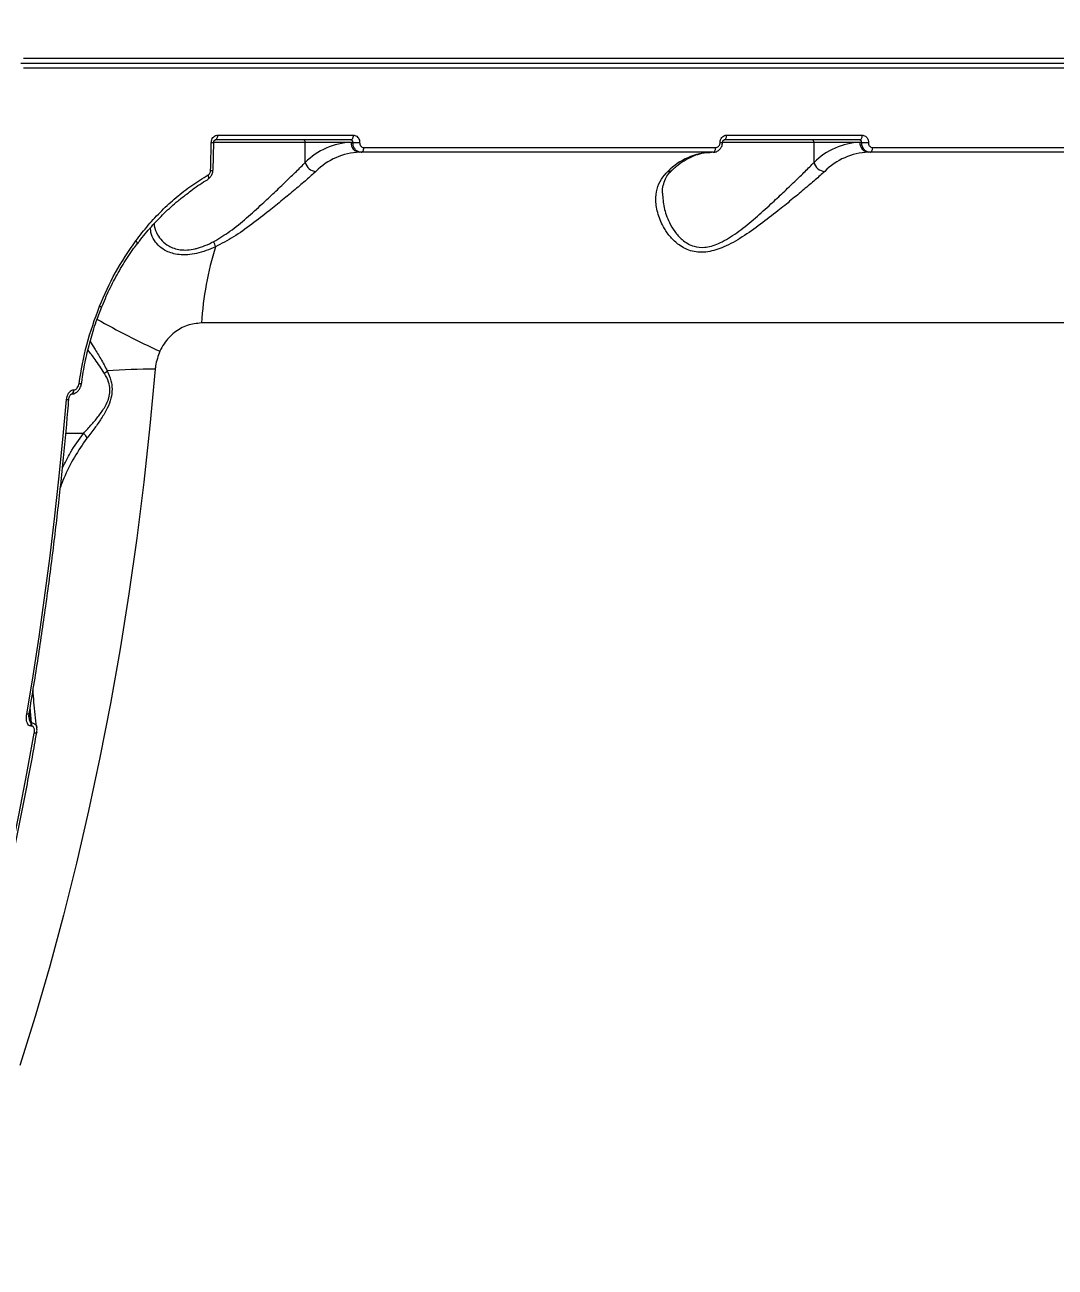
# Model space of a CAD drawing. Header units: millimetres. Extents: x -7735 to 7893, y -6545 to 6034.
# Drawn here: x 3517.7 to 3726, y 22.8 to 273.9 of the extents above; entities that cross this region are included whole.
import ezdxf

# ---------------------------------------------------------------- set-up
doc = ezdxf.new("R2010")
doc.units = ezdxf.units.MM
for name, color, linetype in [('DIKOM_ОБЪЕКТ', 7, 'Continuous'), ('DIKOM_РАЗМЕР_ЗОНА', 7, 'Continuous'), ('DIKOM_РАЗМЕР_ОБЪЕКТА', 7, 'Continuous')]:
    doc.layers.add(name, color=color, linetype=linetype)
doc.styles.add('style1', font='arial.ttf', dxfattribs={"width": 0.8})
doc.dimstyles.new('1-50', dxfattribs={"dimtxt": 300, "dimasz": 200, "dimexe": 100, "dimexo": 0, "dimgap": 100, "dimtad": 1, "dimtxsty": 'style1', "dimcen": 200, "dimclrd": 7, "dimclre": 7, "dimclrt": 7, "dimadec": 1, "dimazin": 2, "dimtfac": 1, "dimtmove": 0, "dimatfit": 2, "dimfxl": 0, "dimlwd": 25, "dimlwe": 18, "dimarcsym": 0})

# ---------------------------------------------------------------- blocks, each defined once
blk = doc.blocks.new('*D0')
at = {"layer": 'Defpoints', "color": 0, "transparency": 16777216}
for p in [(5893.22, 882.1), (-4595.74, 266.13), (5893.22, -5840.17)]:
    blk.add_point(p, dxfattribs=at)
at = {"layer": 'DIKOM_РАЗМЕР_ОБЪЕКТА', "color": 7, "lineweight": 18, "transparency": 16777216}
for p, q in [((5893.22, 882.1), (5893.22, -5940.17)), ((-4595.74, 266.13), (-4595.74, -5940.17))]:
    blk.add_line(p, q, dxfattribs=at)
at = {"layer": 'DIKOM_РАЗМЕР_ОБЪЕКТА', "color": 7, "lineweight": 25, "transparency": 16777216}
blk.add_line((-4395.74, -5840.17), (5693.22, -5840.17), dxfattribs=at)
at = {"layer": 'DIKOM_РАЗМЕР_ОБЪЕКТА', "color": 7, "transparency": 16777216}
for points in [[(-4395.74, -5806.84), (-4395.74, -5873.51), (-4595.74, -5840.17)], [(5693.22, -5806.84), (5693.22, -5873.51), (5893.22, -5840.17)]]:
    blk.add_solid(points, dxfattribs=at)
at = {"layer": 'DIKOM_РАЗМЕР_ОБЪЕКТА', "color": 7, "transparency": 16777216, "insert": (648.74, -5587), "char_height": 300, "attachment_point": 5, "style": 'style1'}
blk.add_mtext('10450', dxfattribs=at)
blk = doc.blocks.new('*D3')
at = {"layer": 'Defpoints', "color": 0, "transparency": 16777216}
for p in [(-6112.56, 266.13), (7893.22, 266.13), (7893.22, -6445.11)]:
    blk.add_point(p, dxfattribs=at)
at = {"layer": 'DIKOM_РАЗМЕР_ЗОНА', "color": 7, "lineweight": 18, "transparency": 16777216}
for p, q in [((-6112.56, 266.13), (-6112.56, -6545.11)), ((7893.22, 266.13), (7893.22, -6545.11))]:
    blk.add_line(p, q, dxfattribs=at)
at = {"layer": 'DIKOM_РАЗМЕР_ЗОНА', "color": 7, "lineweight": 25, "transparency": 16777216}
blk.add_line((-5912.56, -6445.11), (7693.22, -6445.11), dxfattribs=at)
at = {"layer": 'DIKOM_РАЗМЕР_ЗОНА', "color": 7, "transparency": 16777216}
for points in [[(-5912.56, -6411.77), (-5912.56, -6478.44), (-6112.56, -6445.11)], [(7693.22, -6411.77), (7693.22, -6478.44), (7893.22, -6445.11)]]:
    blk.add_solid(points, dxfattribs=at)
at = {"layer": 'DIKOM_РАЗМЕР_ЗОНА', "color": 7, "transparency": 16777216, "insert": (890.33, -6191.83), "char_height": 300, "attachment_point": 5, "style": 'style1'}
blk.add_mtext('13950', dxfattribs=at)

msp = doc.modelspace()

# ---------------------------------------------------------------- linework, layer by layer
at = {"layer": 'DIKOM_ОБЪЕКТ', "color": 7, "linetype": 'Continuous', "lineweight": 15}
for p, q in [((3517.446, 267.128), (3932.315, 267.128)), ((3516.931, 266.125), (3931.8, 266.125)), ((3932.315, 265.123), (3517.446, 265.123)), ((3556.746, 251.591), (3584.176, 251.591)), ((3659.606, 251.591), (3687.036, 251.591)), ((3555.788, 244.486), (3555.918, 250.106)), ((3574.433, 250.125), (3555.875, 250.125)), ((3583.661, 250.625), (3556.232, 250.625)), ((3574.433, 246.075), (3574.433, 250.125)), ((3583.701, 250.125), (3574.433, 250.125)), ((3584.062, 250.125), (3583.701, 250.125)), ((3586.27, 249.085), (3657.415, 249.085)), ((3677.293, 250.125), (3658.735, 250.125)), ((3686.521, 250.625), (3659.092, 250.625)), ((3677.293, 246.075), (3677.293, 250.125)), ((3686.562, 250.125), (3677.293, 250.125)), ((3686.922, 250.125), (3686.562, 250.125)), ((3689.13, 249.085), (3760.275, 249.085)), ((3585.756, 248.125), (3585.416, 248.125)), ((3656.9, 248.125), (3585.756, 248.125)), ((3688.616, 248.125), (3688.276, 248.125)), ((3759.761, 248.125), (3688.616, 248.125)), ((3853.446, 213.623), (3553.438, 213.623)), ((3529.202, 201.439), (3529.202, 201.434)), ((3527.128, 199.263), (3527.181, 199.263)), ((3527.615, 200.106), (3527.689, 200.106)), ((3529.619, 191.313), (3526.022, 191.313)), ((3519.107, 132.783), (3518.824, 135.889)), ((3518.647, 134.826), (3519.002, 132.783)), ((3519.002, 132.783), (3519.107, 132.783)), ((3519.107, 132.145), (3519.002, 132.145))]:
    msp.add_line(p, q, dxfattribs=at)
at = {"layer": 'DIKOM_ОБЪЕКТ', "color": 7, "linetype": 'Continuous', "lineweight": 15, "flags": 128}
for points in [[(3556.232, 250.625), (3556.33, 250.644), (3556.425, 250.698), (3556.512, 250.787), (3556.59, 250.906), (3556.654, 251.052), (3556.702, 251.219), (3556.734, 251.401), (3556.746, 251.591)], [(3583.661, 250.625), (3583.759, 250.644), (3583.854, 250.698), (3583.942, 250.787), (3584.019, 250.906), (3584.083, 251.052), (3584.132, 251.219), (3584.163, 251.401), (3584.176, 251.591)], [(3659.092, 250.625), (3659.19, 250.644), (3659.285, 250.698), (3659.372, 250.787), (3659.45, 250.906), (3659.514, 251.052), (3659.562, 251.219), (3659.594, 251.401), (3659.606, 251.591)], [(3686.521, 250.625), (3686.619, 250.644), (3686.714, 250.698), (3686.802, 250.787), (3686.879, 250.906), (3686.943, 251.052), (3686.992, 251.219), (3687.023, 251.401), (3687.036, 251.591)], [(3555.302, 244.461), (3555.321, 245.164), (3555.338, 245.867), (3555.356, 246.57), (3555.372, 247.273), (3555.388, 247.977), (3555.404, 248.68), (3555.418, 249.384), (3555.433, 250.087)], [(3585.756, 248.125), (3585.854, 248.144), (3585.948, 248.198), (3586.035, 248.285), (3586.112, 248.404), (3586.176, 248.549), (3586.225, 248.715), (3586.257, 248.896), (3586.27, 249.085)], [(3656.9, 248.125), (3656.998, 248.144), (3657.093, 248.198), (3657.18, 248.285), (3657.257, 248.404), (3657.321, 248.549), (3657.37, 248.715), (3657.402, 248.896), (3657.415, 249.085)], [(3688.616, 248.125), (3688.714, 248.144), (3688.808, 248.198), (3688.895, 248.285), (3688.972, 248.404), (3689.036, 248.549), (3689.085, 248.715), (3689.117, 248.896), (3689.13, 249.085)], [(3554.791, 242.753), (3554.838, 242.788), (3554.888, 242.864), (3554.917, 242.967), (3554.923, 243.094), (3554.906, 243.239), (3554.868, 243.399), (3554.808, 243.567)], [(3540.462, 229.712), (3540.481, 229.754), (3540.475, 229.82), (3540.439, 229.904), (3540.376, 230.002), (3540.287, 230.111), (3540.176, 230.228)], [(3544.095, 204.278), (3543.033, 192.81), (3541.791, 181.41), (3540.372, 170.09), (3538.774, 158.858), (3537.002, 147.727), (3535.055, 136.705), (3532.936, 125.804), (3530.647, 115.034), (3528.189, 104.404), (3525.566, 93.925), (3522.78, 83.605), (3519.832, 73.456), (3516.727, 63.486)], [(3527.106, 199.263), (3527.244, 199.3), (3527.378, 199.414), (3527.49, 199.597), (3527.571, 199.834), (3527.615, 200.106)], [(3527.182, 199.263), (3527.319, 199.3), (3527.453, 199.414), (3527.565, 199.597), (3527.646, 199.834), (3527.689, 200.106)], [(3518.123, 134.511), (3519.407, 142.322), (3520.612, 150.18), (3521.738, 158.082), (3522.785, 166.026), (3523.751, 174.007), (3524.637, 182.024), (3525.442, 190.072), (3526.166, 198.15)], [(3518.62, 134.657), (3518.618, 134.651), (3518.586, 134.603), (3518.517, 134.564), (3518.414, 134.535), (3518.28, 134.517), (3518.123, 134.511)], [(3505.492, 67.492), (3507.552, 75.131), (3509.53, 82.85), (3511.427, 90.646), (3513.241, 98.517), (3514.971, 106.458), (3516.617, 114.466), (3518.178, 122.538), (3519.654, 130.671)], [(3520.151, 130.821), (3520.145, 130.802), (3520.107, 130.757), (3520.035, 130.72), (3519.933, 130.693), (3519.805, 130.676), (3519.654, 130.671)]]:
    msp.add_lwpolyline(points, dxfattribs=at)
at = {"layer": 'DIKOM_ОБЪЕКТ', "color": 7, "linetype": 'Continuous', "lineweight": 15}
for centre, radius, start, end in [((3555.582, 252.53), 2.448, 266.49295, 277.87603), ((3573.966, 250.159), 0.468, 355.89936, 85.28636), ((3584.2, 236.356), 13.779, 92.07305, 135.13931), ((3585.571, 249.993), 1.874, 175.94601, 265.26249), ((3585.384, 272.981), 22.894, 266.68843, 270.12293), ((3658.442, 252.548), 2.465, 266.52197, 277.82591), ((3676.826, 250.158), 0.469, 355.95851, 85.2587), ((3687.06, 236.356), 13.778, 92.07172, 135.14063), ((3688.43, 249.993), 1.874, 175.93555, 265.26507), ((3688.244, 272.996), 22.909, 266.68954, 270.12238), ((3585.89, 235.012), 13.122, 92.07173, 135.14042), ((3657.035, 235.012), 13.122, 92.07242, 135.13972), ((3688.75, 235.012), 13.122, 92.07242, 135.13972), ((3555.452, 246.28), 1.825, 265.30174, 280.59859), ((3576.74, 246.638), 2.375, 193.71532, 266.34058), ((3647.77, 245.581), 1.313, 268.43498, 311.70629), ((3679.601, 246.638), 2.375, 193.7157, 266.33396), ((3620.809, 209.162), 67.519, 162.88507, 176.21141), ((3550.166, 227.567), 6.287, 13.47088, 23.52933), ((3532.603, 216.175), 0.853, 41.28257, 74.59413), ((3618.586, 368.413), 176.541, 240.74116, 245.38168), ((3532.283, 205.721), 2.768, 304.5463, 320.34887), ((3543.537, 75.806), 128.473, 89.75134, 94.07225), ((3528.927, 202.291), 0.901, 256.75214, 287.8288), ((3526.312, 198.809), 0.674, 257.53994, 300.54213), ((3517.136, 132.464), 1.893, 350.28945, 9.71055), ((3517.241, 132.464), 1.893, 350.28945, 9.71055)]:
    msp.add_arc(centre, radius, start, end, dxfattribs=at)
for points, knots in [([(3555.433, 250.087), (3555.441, 250.198), (3555.462, 250.478), (3555.625, 250.9), (3555.922, 251.282), (3556.312, 251.541), (3556.602, 251.574), (3556.746, 251.591)], [0, 0, 0, 0, 0.1418383, 0.3567444, 0.5713376, 0.7856818, 1, 1, 1, 1]), ([(3584.176, 251.591), (3584.27, 251.583), (3584.509, 251.565), (3584.867, 251.385), (3585.187, 251.045), (3585.401, 250.594), (3585.422, 250.256), (3585.433, 250.087)], [0, 0, 0, 0, 0.1406132, 0.3551151, 0.5698891, 0.7849065, 1, 1, 1, 1]), ([(3658.293, 250.087), (3658.301, 250.198), (3658.322, 250.478), (3658.484, 250.901), (3658.782, 251.282), (3659.172, 251.541), (3659.462, 251.574), (3659.606, 251.591)], [0, 0, 0, 0, 0.1418553, 0.3567348, 0.5713524, 0.7857597, 1, 1, 1, 1]), ([(3687.036, 251.591), (3687.13, 251.583), (3687.369, 251.565), (3687.727, 251.385), (3688.047, 251.045), (3688.261, 250.594), (3688.282, 250.256), (3688.293, 250.087)], [0, 0, 0, 0, 0.14063738, 0.35511152, 0.56988246, 0.78489692, 1, 1, 1, 1]), ([(3555.922, 250.105), (3555.922, 250.136), (3555.922, 250.222), (3555.962, 250.36), (3556.031, 250.49), (3556.112, 250.578), (3556.192, 250.623), (3556.218, 250.627), (3556.234, 250.625), (3556.234, 250.625)], [0, 0, 0, 0, 0.0835377, 0.2335445, 0.3871971, 0.5495032, 0.7301943, 0.9907052, 1, 1, 1, 1]), ([(3584.062, 250.125), (3584.06, 250.182), (3584.057, 250.294), (3583.992, 250.444), (3583.889, 250.557), (3583.772, 250.617), (3583.692, 250.623), (3583.661, 250.625)], [0, 0, 0, 0, 0.2154896, 0.4307226, 0.6453095, 0.8595309, 1, 1, 1, 1]), ([(3585.756, 248.125), (3585.63, 248.135), (3585.312, 248.159), (3584.832, 248.398), (3584.402, 248.851), (3584.112, 249.45), (3584.078, 249.9), (3584.062, 250.125)], [0, 0, 0, 0, 0.1407224, 0.3554461, 0.5702788, 0.7851549, 1, 1, 1, 1]), ([(3585.433, 250.087), (3585.441, 249.974), (3585.455, 249.749), (3585.597, 249.448), (3585.81, 249.222), (3586.048, 249.102), (3586.207, 249.09), (3586.27, 249.085)], [0, 0, 0, 0, 0.2151673, 0.4302356, 0.6449987, 0.8594947, 1, 1, 1, 1]), ([(3656.934, 248.144), (3656.986, 248.14), (3657.257, 248.117), (3657.739, 248.303), (3658.285, 248.715), (3658.646, 249.327), (3658.805, 249.829), (3658.773, 250.091), (3658.771, 250.107)], [0, 0, 0, 0, 0.0530834, 0.2781228, 0.5037707, 0.7375266, 0.984138, 1, 1, 1, 1]), ([(3657.415, 249.085), (3657.512, 249.096), (3657.705, 249.118), (3657.965, 249.291), (3658.164, 249.545), (3658.273, 249.827), (3658.287, 250.013), (3658.293, 250.087)], [0, 0, 0, 0, 0.2142186, 0.4285169, 0.6431802, 0.8580759, 1, 1, 1, 1]), ([(3658.782, 250.105), (3658.782, 250.136), (3658.782, 250.222), (3658.822, 250.36), (3658.891, 250.49), (3658.972, 250.578), (3659.052, 250.623), (3659.08, 250.627), (3659.094, 250.625), (3659.094, 250.625)], [0, 0, 0, 0, 0.0835375, 0.2335709, 0.3872486, 0.549463, 0.7302286, 0.9908446, 1, 1, 1, 1]), ([(3686.922, 250.125), (3686.92, 250.182), (3686.917, 250.294), (3686.852, 250.444), (3686.749, 250.557), (3686.632, 250.617), (3686.552, 250.623), (3686.521, 250.625)], [0, 0, 0, 0, 0.21544165, 0.43059341, 0.64534311, 0.8595442, 1, 1, 1, 1]), ([(3688.616, 248.125), (3688.49, 248.135), (3688.172, 248.159), (3687.692, 248.398), (3687.262, 248.851), (3686.972, 249.45), (3686.938, 249.9), (3686.922, 250.125)], [0, 0, 0, 0, 0.1407233, 0.3554483, 0.5702823, 0.7851496, 1, 1, 1, 1]), ([(3688.293, 250.087), (3688.301, 249.974), (3688.315, 249.749), (3688.457, 249.448), (3688.67, 249.222), (3688.908, 249.102), (3689.067, 249.09), (3689.13, 249.085)], [0, 0, 0, 0, 0.21512507, 0.43017002, 0.64490986, 0.85941992, 1, 1, 1, 1]), ([(3648.647, 244.604), (3648.916, 244.843), (3649.702, 245.54), (3651.03, 246.479), (3652.627, 247.324), (3654.244, 247.878), (3655.555, 248.102), (3656.331, 248.12), (3656.561, 248.125)], [0, 0, 0, 0, 0.1033931, 0.3019118, 0.5017385, 0.7047509, 0.9124634, 1, 1, 1, 1]), ([(3554.787, 242.774), (3554.867, 242.816), (3555.148, 242.963), (3555.501, 243.415), (3555.765, 243.978), (3555.756, 244.354), (3555.753, 244.486)], [0, 0, 0, 0, 0.1326578, 0.4638329, 0.8123043, 1, 1, 1, 1]), ([(3554.808, 243.567), (3554.892, 243.627), (3555.059, 243.749), (3555.228, 244.039), (3555.293, 244.288), (3555.301, 244.431), (3555.302, 244.461)], [0, 0, 0, 0, 0.3057728, 0.6116559, 0.918008, 1, 1, 1, 1]), ([(3555.931, 230.077), (3557.037, 230.741), (3559.362, 232.136), (3562.595, 234.85), (3565.57, 237.534), (3568.229, 240.023), (3570.551, 242.244), (3572.697, 244.317), (3573.855, 245.489), (3574.433, 246.075)], [0, 0, 0, 0, 0.14637711, 0.3075825, 0.46901078, 0.6021001, 0.73511486, 0.86764633, 1, 1, 1, 1]), ([(3576.589, 244.268), (3575.971, 243.712), (3574.735, 242.601), (3572.403, 240.624), (3569.862, 238.503), (3566.935, 236.123), (3563.643, 233.557), (3560.042, 230.962), (3557.505, 229.66), (3556.28, 229.032)], [0, 0, 0, 0, 0.1316596, 0.2634877, 0.395142, 0.5268739, 0.6882973, 0.8495395, 1, 1, 1, 1]), ([(3679.449, 244.268), (3678.831, 243.712), (3677.595, 242.601), (3675.263, 240.624), (3672.722, 238.502), (3669.794, 236.126), (3666.506, 233.546), (3662.869, 230.987), (3659.288, 228.952), (3656.329, 228), (3654.198, 227.882), (3652.652, 228.094), (3651.236, 228.617), (3649.712, 229.538), (3648.247, 230.917), (3646.765, 233.018), (3645.655, 235.571), (3645.209, 238.289), (3645.475, 240.697), (3646.26, 242.686), (3647.269, 243.769), (3647.734, 244.268)], [0, 0, 0, 0, 0.0554767, 0.1110243, 0.1664962, 0.222006, 0.2900241, 0.3579628, 0.4226759, 0.4774084, 0.5052479, 0.5330944, 0.5627105, 0.5923761, 0.6404307, 0.6885823, 0.7603265, 0.8320626, 0.8910019, 0.9498678, 1, 1, 1, 1]), ([(3646.662, 239.837), (3646.658, 239.887), (3646.612, 240.463), (3646.789, 241.456), (3647.205, 242.733), (3647.818, 243.765), (3648.399, 244.341), (3648.659, 244.6)], [0, 0, 0, 0, 0.0260838, 0.2985423, 0.5705062, 0.8073907, 1, 1, 1, 1]), ([(3646.663, 239.837), (3646.724, 238.879), (3646.847, 236.927), (3647.813, 234.284), (3649.086, 232.075), (3650.369, 230.626), (3651.723, 229.648), (3653.205, 228.995), (3654.645, 228.853), (3656.092, 229.045), (3657.28, 229.375), (3659.417, 230.319), (3662.189, 232.164), (3665.458, 234.837), (3668.429, 237.537), (3671.089, 240.022), (3673.411, 242.244), (3675.557, 244.317), (3676.715, 245.489), (3677.293, 246.075)], [0, 0, 0, 0, 0.084899, 0.1730649, 0.2309167, 0.2886252, 0.3230691, 0.3574249, 0.4073177, 0.4206114, 0.4522252, 0.4839048, 0.560758, 0.6437077, 0.7267724, 0.7952547, 0.8636987, 0.9318939, 1, 1, 1, 1]), ([(3540.176, 230.228), (3541.006, 231.301), (3542.664, 233.444), (3545.404, 236.362), (3548.338, 239.054), (3551.465, 241.499), (3553.694, 242.877), (3554.808, 243.567)], [0, 0, 0, 0, 0.1978304, 0.395497, 0.5931658, 0.7965824, 1, 1, 1, 1]), ([(3550.443, 239.668), (3550.838, 239.978), (3552.201, 241.048), (3553.678, 242.04), (3554.783, 242.636), (3554.836, 242.665)], [0, 0, 0, 0, 0.2795454, 0.9653211, 1, 1, 1, 1]), ([(3540.542, 229.646), (3540.664, 229.818), (3541.529, 231.037), (3543.319, 233.122), (3545.916, 235.859), (3548.3, 238.052), (3549.862, 239.229), (3550.443, 239.668)], [0, 0, 0, 0, 0.0436, 0.3078535, 0.5739107, 0.8411894, 1, 1, 1, 1]), ([(3543.889, 233.674), (3543.893, 233.531), (3543.913, 232.758), (3544.445, 231.577), (3545.435, 230.204), (3546.886, 229.054), (3548.682, 228.407), (3550.597, 228.341), (3551.726, 228.513), (3552.916, 228.806), (3554.17, 229.222), (3555.338, 229.789), (3555.931, 230.077)], [0, 0, 0, 0, 0.0378947, 0.2037988, 0.3300997, 0.4596342, 0.6271317, 0.7123274, 0.8006059, 0.8133132, 0.9053708, 1, 1, 1, 1]), ([(3556.28, 229.032), (3555.648, 228.762), (3554.37, 228.217), (3552.473, 227.659), (3550.62, 227.366), (3548.457, 227.397), (3546.479, 227.998), (3544.892, 229.077), (3543.813, 230.358), (3543.185, 231.658), (3543.176, 232.57), (3543.173, 232.897)], [0, 0, 0, 0, 0.0889729, 0.179885, 0.2691102, 0.3614026, 0.5230311, 0.6423422, 0.7651037, 0.9157894, 1, 1, 1, 1]), ([(3532.829, 216.997), (3533.845, 219.319), (3535.901, 224.019), (3538.74, 228.142), (3540.176, 230.228)], [0, 0, 0, 0, 0.494167, 1, 1, 1, 1]), ([(3533.274, 216.726), (3533.517, 217.344), (3534.237, 219.175), (3535.673, 222.097), (3537.572, 225.465), (3539.195, 227.996), (3540.224, 229.35), (3540.486, 229.696)], [0, 0, 0, 0, 0.1318439, 0.3903377, 0.6500169, 0.9107031, 1, 1, 1, 1]), ([(3528.72, 201.415), (3529.158, 204.042), (3530.045, 209.362), (3531.893, 214.431), (3532.829, 216.997)], [0, 0, 0, 0, 0.493792, 1, 1, 1, 1]), ([(3529.234, 201.435), (3529.264, 201.699), (3529.443, 203.285), (3530.01, 206.179), (3530.954, 210.077), (3532.036, 213.61), (3532.898, 215.787), (3533.27, 216.728)], [0, 0, 0, 0, 0.0505472, 0.3034136, 0.5561144, 0.8082328, 1, 1, 1, 1]), ([(3553.438, 213.623), (3552.477, 213.526), (3550.573, 213.334), (3547.934, 211.818), (3546.07, 209.893), (3545.314, 208.439), (3545.044, 207.919)], [0, 0, 0, 0, 0.2885639, 0.5716277, 0.847039, 1, 1, 1, 1]), ([(3530.943, 209.864), (3531.228, 209.415), (3531.876, 208.393), (3533.098, 206.432), (3533.973, 204.784), (3534.414, 203.955)], [0, 0, 0, 0, 0.2801986, 0.637586, 1, 1, 1, 1]), ([(3533.852, 203.441), (3533.208, 204.422), (3532.05, 206.187), (3530.989, 207.531), (3530.518, 208.128)], [0, 0, 0, 0, 0.5560442, 1, 1, 1, 1]), ([(3545.044, 207.919), (3544.684, 206.939), (3544.286, 205.856), (3544.126, 204.614), (3544.106, 204.392), (3544.095, 204.278)], [0, 0, 0, 0, 0.8217625, 0.9078715, 1, 1, 1, 1]), ([(3529.619, 191.313), (3530.177, 191.923), (3531.198, 193.038), (3532.708, 194.812), (3533.931, 196.561), (3534.743, 198.281), (3534.948, 199.492), (3534.95, 200.576), (3534.681, 201.926), (3534.157, 202.883), (3533.852, 203.441)], [0, 0, 0, 0, 0.1920693, 0.3511816, 0.5094921, 0.6344349, 0.7186477, 0.7420893, 0.849597, 1, 1, 1, 1]), ([(3534.414, 203.955), (3534.688, 203.316), (3535.167, 202.204), (3535.455, 200.257), (3535.208, 198.286), (3534.392, 196.252), (3533.211, 194.279), (3531.786, 192.263), (3530.811, 190.995), (3530.287, 190.313)], [0, 0, 0, 0, 0.150786, 0.2625412, 0.3758281, 0.5043691, 0.6581123, 0.8159954, 1, 1, 1, 1]), ([(3527.181, 199.282), (3527.33, 199.287), (3527.665, 199.298), (3528.148, 199.546), (3528.611, 199.961), (3528.985, 200.572), (3529.166, 201.099), (3529.195, 201.403), (3529.198, 201.435)], [0, 0, 0, 0, 0.1401127, 0.3128241, 0.4978327, 0.7168555, 0.9707239, 1, 1, 1, 1]), ([(3527.689, 200.106), (3527.745, 200.111), (3527.886, 200.123), (3528.124, 200.248), (3528.39, 200.514), (3528.618, 200.92), (3528.686, 201.249), (3528.72, 201.415)], [0, 0, 0, 0, 0.1033905, 0.2624735, 0.461183, 0.7282321, 1, 1, 1, 1]), ([(3526.166, 198.15), (3526.196, 198.355), (3526.259, 198.798), (3526.527, 199.39), (3526.884, 199.816), (3527.253, 200.061), (3527.494, 200.091), (3527.615, 200.106)], [0, 0, 0, 0, 0.2267483, 0.4919766, 0.6959215, 0.8476802, 1, 1, 1, 1]), ([(3526.657, 198.229), (3526.657, 198.241), (3526.661, 198.426), (3526.745, 198.724), (3526.897, 199.029), (3527.017, 199.177), (3527.088, 199.24), (3527.131, 199.265), (3527.132, 199.265), (3527.132, 199.265)], [0, 0, 0, 0, 0.0276446, 0.4258505, 0.6550155, 0.7883528, 0.8759318, 0.9422101, 1, 1, 1, 1]), ([(3518.62, 134.657), (3518.941, 136.579), (3519.875, 142.152), (3521.301, 151.45), (3522.846, 162.572), (3524.231, 173.773), (3525.434, 184.846), (3526.208, 193.011), (3526.585, 197.414), (3526.654, 198.228)], [0, 0, 0, 0, 0.092524, 0.268311, 0.4441007, 0.6198882, 0.7956732, 0.962207, 1, 1, 1, 1]), ([(3525.351, 184.328), (3525.868, 185.385), (3527.087, 187.879), (3528.698, 190.056), (3529.627, 191.311)], [0, 0, 0, 0, 0.4234605, 1, 1, 1, 1]), ([(3529.627, 191.311), (3529.626, 191.311), (3529.624, 191.313), (3529.622, 191.313), (3529.62, 191.313), (3529.619, 191.313)], [0, 0, 0, 0, 0.2839138, 0.6819747, 1, 1, 1, 1]), ([(3529.627, 191.311), (3529.772, 191.15), (3530.037, 190.857), (3530.217, 190.51), (3530.276, 190.344), (3530.287, 190.313)], [0, 0, 0, 0, 0.4994433, 0.9072525, 1, 1, 1, 1]), ([(3530.287, 190.313), (3529.418, 189.06), (3527.668, 186.54), (3525.963, 183.162), (3525.16, 181.056), (3524.929, 180.447)], [0, 0, 0, 0, 0.4127316, 0.8303926, 1, 1, 1, 1]), ([(3520.14, 131.855), (3520.022, 132.733), (3519.68, 135.274), (3519.519, 137.798), (3519.414, 139.45)], [0, 0, 0, 0, 0.345545, 1, 1, 1, 1]), ([(3519.002, 132.145), (3518.919, 132.154), (3518.735, 132.174), (3518.469, 132.362), (3518.231, 132.72), (3518.043, 133.392), (3518.047, 134.029), (3518.114, 134.458), (3518.123, 134.511)], [0, 0, 0, 0, 0.09277921, 0.20613599, 0.36924628, 0.57241718, 0.94715602, 1, 1, 1, 1]), ([(3518.605, 133.743), (3518.599, 133.772), (3518.562, 133.944), (3518.559, 134.265), (3518.612, 134.55), (3518.632, 134.658)], [0, 0, 0, 0, 0.11201, 0.665213, 1, 1, 1, 1]), ([(3518.602, 133.729), (3518.633, 133.573), (3518.684, 133.309), (3518.79, 133.001), (3518.887, 132.843), (3518.954, 132.793), (3518.985, 132.784), (3519, 132.784), (3519.002, 132.783)], [0, 0, 0, 0, 0.4395812, 0.7423785, 0.9022251, 0.9510801, 0.9923094, 1, 1, 1, 1]), ([(3506.002, 67.699), (3506.49, 69.484), (3507.906, 74.661), (3510.14, 83.341), (3512.653, 93.779), (3515.016, 104.348), (3517.227, 115.04), (3518.918, 123.881), (3519.857, 129.166), (3520.151, 130.82)], [0, 0, 0, 0, 0.0879831, 0.2551499, 0.4223176, 0.5894814, 0.7566425, 0.9238006, 1, 1, 1, 1]), ([(3519.107, 132.783), (3519.211, 132.774), (3519.439, 132.753), (3519.762, 132.61), (3520.024, 132.341), (3520.176, 132.071), (3520.167, 131.887), (3520.165, 131.857)], [0, 0, 0, 0, 0.1760608, 0.3839469, 0.6532954, 0.9438324, 1, 1, 1, 1]), ([(3519.654, 130.671), (3519.681, 130.947), (3519.722, 131.346), (3519.591, 131.793), (3519.446, 132.011), (3519.276, 132.127), (3519.159, 132.139), (3519.107, 132.145)], [0, 0, 0, 0, 0.4370907, 0.6288367, 0.7908624, 0.9060598, 1, 1, 1, 1]), ([(3520.139, 130.821), (3520.161, 130.93), (3520.23, 131.27), (3520.193, 131.608), (3520.167, 131.838)], [0, 0, 0, 0, 0.3217824, 1, 1, 1, 1])]:
    msp.add_open_spline(points, degree=3, knots=knots, dxfattribs=at)

# ---------------------------------------------------------------- dimensions: what is measured, and where the dimension line sits
at = {"layer": 'DIKOM_РАЗМЕР_ЗОНА'}
dim = msp.add_linear_dim(base=(7893.216, -6445.106), p1=(-6112.558, 266.125), p2=(7893.216, 266.125), text='13950', dimstyle='1-50', dxfattribs=at)
dim.commit()
dim.dimension.update_dxf_attribs({"geometry": '*D3', "text_midpoint": (890.329, -6445.106), "dimtype": 160})
at = {"layer": 'DIKOM_РАЗМЕР_ОБЪЕКТА'}
dim = msp.add_linear_dim(base=(5893.216, -5840.173), p1=(-4595.736, 266.125), p2=(5893.216, 882.098), text='10450', dimstyle='1-50', dxfattribs=at)
dim.commit()
dim.dimension.update_dxf_attribs({"geometry": '*D0', "text_midpoint": (648.74, -5840.173), "dimtype": 160})

doc.saveas('drawing.dxf')
